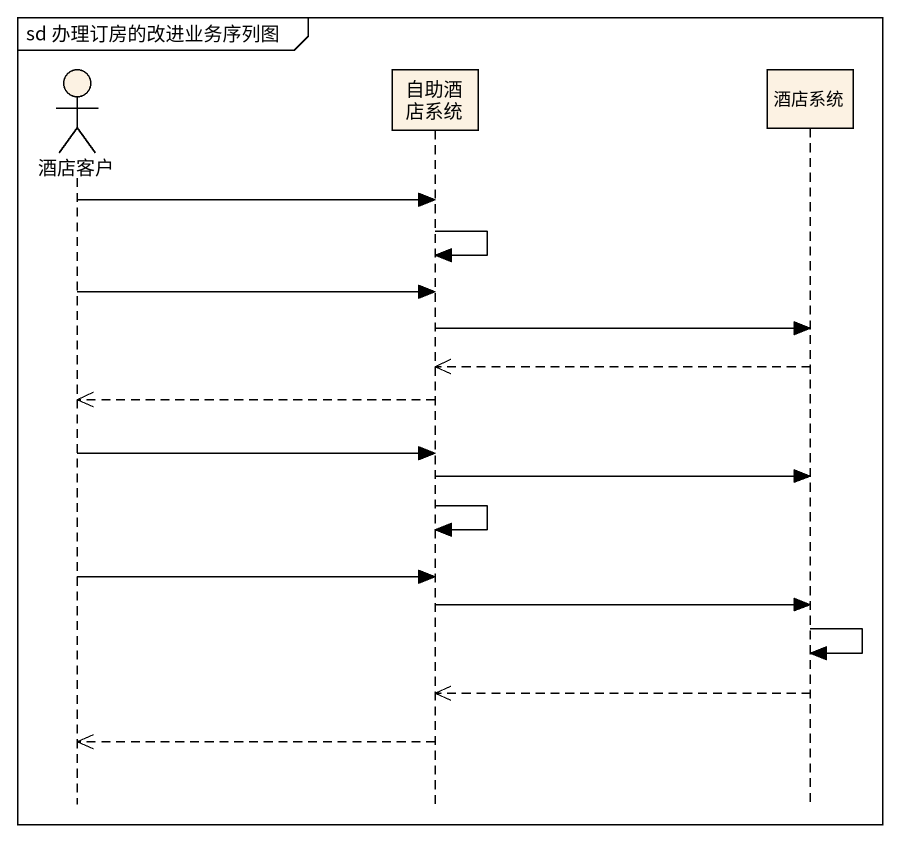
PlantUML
@startuml
mainframe sd 办理订房的改进业务序列图
hide footbox
actor 酒店客户 #FCF2E3
participant 自助酒店系统 #FCF2E3
participant 酒店系统 #FCF2E3

酒店客户 -> 自助酒店系统
自助酒店系统 -> 自助酒店系统
酒店客户 -> 自助酒店系统
自助酒店系统 -> 酒店系统
酒店系统 -->> 自助酒店系统
自助酒店系统 -->> 酒店客户
酒店客户 -> 自助酒店系统
自助酒店系统 -> 酒店系统
自助酒店系统 -> 自助酒店系统
酒店客户 -> 自助酒店系统
自助酒店系统 -> 酒店系统
酒店系统 -> 酒店系统
酒店系统 -->> 自助酒店系统
自助酒店系统 -->> 酒店客户
@enduml
